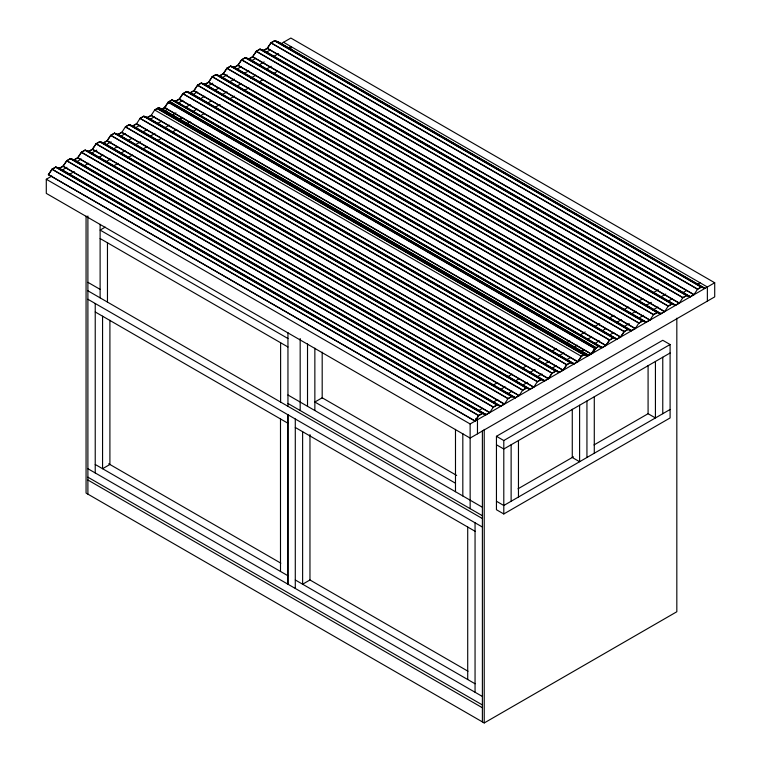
<?xml version="1.0" encoding="UTF-8"?>
<svg xmlns="http://www.w3.org/2000/svg" width="761" height="761" viewBox="0 0 761 761"><rect width="100%" height="100%" fill="white"/><g stroke="black" fill="none" stroke-linecap="round" stroke-linejoin="round"><path stroke-width="1.14" d="M48.4 174.792L52.062 169.323L55.734 167.211L59.406 168.438L486.06 414.764L482.388 413.537L478.717 415.649L475.054 421.118L48.4 174.611L52.062 169.142L55.734 167.03L59.406 168.257L486.06 414.583L489.723 412.472L63.068 166.136L59.406 168.257M63.068 166.136L66.74 160.676L70.412 158.554L74.074 159.791L500.728 406.117L504.4 403.996L77.746 157.67L74.074 159.791M59.406 168.438L63.068 166.317L66.74 160.856L70.412 158.735L74.074 159.972L500.728 406.298L497.066 405.061L70.412 158.735M77.746 157.67L81.417 152.2L85.08 150.079L88.752 151.315L515.406 397.642L519.078 395.52L92.423 149.194L88.752 151.315M74.074 159.972L77.746 157.85L81.417 152.381L85.08 150.259L511.734 396.595L515.406 397.822L88.752 151.496L86.003 150.573M92.423 149.194L96.086 143.724L99.758 141.613L103.429 142.84L530.084 389.166L533.746 387.054L107.092 140.728L103.429 142.84M88.752 151.496L92.423 149.375L96.086 143.905L99.758 141.793L103.429 143.02L530.084 389.347L526.412 388.12L99.758 141.793M107.092 140.728L110.764 135.258L114.435 133.137L118.098 134.374L544.752 380.7L548.424 378.578L552.096 373.109L555.758 370.997L559.43 372.224L563.102 370.103L566.764 364.643L570.436 362.521L574.108 363.748L577.77 361.637L581.442 356.167L585.114 354.046L588.776 355.282L162.122 108.956L158.459 107.72L154.787 109.841L151.116 115.491L147.453 117.603L143.781 116.376L140.11 118.488L566.764 364.823L570.436 362.702L574.108 363.929L147.453 117.603M103.429 143.02L107.092 140.909L110.764 135.439L114.435 133.318L118.098 134.554L544.752 380.88L541.09 379.644L114.435 133.318M118.098 134.554L121.77 132.433L125.441 126.783L129.104 124.661L132.775 125.898L559.43 372.224M132.775 126.079L559.43 372.405L555.758 371.178L552.096 373.29L125.441 126.963L129.104 124.842L132.775 126.079L136.447 123.957L140.11 118.307L143.781 116.195L147.453 117.422L574.108 363.748M168.238 102.069L164.566 107.539L591.221 353.865L594.893 348.405L598.565 346.284L602.227 347.511L605.899 345.399L609.571 339.929L613.233 337.808L616.905 339.045L620.576 336.923L624.239 331.454L627.911 329.342L631.582 330.569L635.245 328.448L208.59 82.121L204.928 84.243L201.256 83.006L197.584 85.127L193.922 90.597L190.25 92.718L186.578 91.482L182.916 93.603L179.244 99.073L175.572 101.184L171.91 99.957L168.238 102.069L594.893 348.405M186.578 91.662L613.233 337.989L616.905 339.225L190.25 92.899L186.578 91.662L182.916 93.784L179.244 99.253L175.572 101.365L171.91 100.138L168.238 102.25L164.566 107.72L591.221 354.046L594.893 348.586L598.565 346.464L602.227 347.691L176.6 101.964M168.238 103.372L169.465 101.365L596.12 347.691L592.448 353.161L587.559 355.986L583.887 354.75L157.232 108.423M190.25 92.899L193.922 90.778L197.584 85.308L201.256 83.187L627.911 329.523L631.582 330.75L204.928 84.423L202.169 83.501M208.59 82.121L212.262 76.652L215.934 74.54L219.596 75.767L646.251 322.093L649.923 319.981L223.268 73.655L219.596 75.767M204.928 84.423L208.59 82.302L212.262 76.832L215.934 74.721L219.596 75.948L646.251 322.274L642.588 321.047L215.934 74.721M223.268 73.655L226.94 68.186L230.602 66.064L234.274 67.301L660.928 313.627L664.6 311.506L237.946 65.18L234.274 67.301M219.596 75.948L223.268 73.836L226.94 68.366L230.602 66.245L234.274 67.482L660.928 313.808L657.257 312.571L230.602 66.245M237.946 65.18L241.608 59.71L245.28 57.598L248.952 58.825L675.606 305.151L679.269 303.03L252.614 56.704L248.952 58.825M234.274 67.482L237.946 65.36L241.608 59.891L245.28 57.779L248.952 59.006L675.606 305.332L671.934 304.105L245.28 57.779M252.614 56.704L256.286 51.244L259.958 49.123L263.62 50.35L690.275 296.676L693.946 294.564L267.292 48.238L263.62 50.35M248.952 59.006L252.614 56.885L256.286 51.425L259.958 49.303L263.62 50.53L690.275 296.857L686.612 295.629L259.958 49.303M267.292 48.238L270.964 42.768L274.626 40.647L278.298 41.884L704.952 288.39L701.281 287.154L274.626 40.828L270.964 42.949L267.292 48.419L263.62 50.53M475.054 421.118L478.717 415.468L482.388 413.356L486.06 414.583M500.728 406.117L497.066 404.881L493.394 407.002L489.723 412.652L63.068 166.317M515.406 397.642L511.734 396.414L508.072 398.526L504.4 404.177L77.746 157.85M530.084 389.166L526.412 387.939L522.74 390.06L519.078 395.701L92.423 149.375M544.752 380.7L541.09 379.463L537.418 381.584L533.746 387.235L107.092 140.909M552.096 373.29L548.424 378.759L121.77 132.433M566.764 364.823L563.102 370.284L136.447 123.957M592.448 353.342L596.12 347.872L169.465 101.546M613.233 337.989L609.571 340.11L605.899 345.58L179.244 99.253M627.911 329.523L624.239 331.634L620.576 337.104L193.922 90.778M646.251 322.093L642.588 320.866L638.917 322.987L635.245 328.628L208.59 82.302M660.928 313.627L657.257 312.39L653.594 314.512L649.923 320.162L223.268 73.836M675.606 305.151L671.934 303.924L668.263 306.036L664.6 311.687L237.946 65.36M690.275 296.676L686.612 295.449L682.94 297.57L679.269 303.211L252.614 56.885M704.952 288.21L701.281 286.973L697.618 289.094L693.946 294.745L267.292 48.419M158.459 107.9L154.787 110.022L581.442 356.348L585.114 354.226L588.776 355.463L162.122 109.137L158.459 107.9L585.114 354.226M118.098 134.374L121.77 132.252L548.424 378.578M132.775 125.898L136.447 123.777L563.102 370.103M147.453 117.422L151.116 115.311L577.77 361.637M161.817 109.127L165.793 106.835M161.817 109.308L165.793 107.016M281.475 43.472L290.864 38.05L714.712 282.759L714.712 296.876L470.136 438.079L46.288 193.38L46.288 179.254L51.796 176.076M61.841 170.274L66.968 167.315M76.205 161.979L81.341 159.02M91.605 153.094L96.733 150.136M105.969 144.799L111.106 141.831M120.343 136.504L125.47 133.536M134.707 128.209L139.843 125.242M150.107 119.315L154.207 116.947M164.471 111.02L167.553 109.242M177.817 103.315L182.944 100.357M192.181 95.02L197.318 92.062M207.582 86.136L212.709 83.168M221.946 77.841L227.082 74.873M236.319 69.546L241.446 66.578M251.71 60.652L255.82 58.283M266.084 52.357L270.184 49.988M69.175 174.516L74.302 171.548M83.31 166.355L88.676 163.254M98.94 157.327L103.049 154.959M113.303 149.032L117.413 146.664M128.704 140.148L131.786 138.369M143.068 131.853L147.177 129.484M157.441 123.558L161.541 121.18M171.805 115.263L175.915 112.885M185.151 107.558L190.288 104.59M199.525 99.263L204.652 96.295M214.916 90.369L219.025 88M229.289 82.074L234.417 79.115M244.681 73.189L248.79 70.821M259.044 64.894L264.181 61.926M273.418 56.599L278.545 53.631M287.791 48.304L290.864 46.526L290.864 50.055M105.522 161.998L110.668 159.03M120.97 153.085L125.089 150.707M135.382 144.761L140.528 141.793M149.793 136.438L154.94 133.47M165.232 127.525L169.351 125.146M179.653 119.201L182.735 117.422M193.028 111.477L197.147 109.099M207.449 103.154L211.568 100.775M221.86 94.84L227.006 91.862M236.271 86.516L241.418 83.539M250.683 78.193L255.829 75.225M266.131 69.28L271.277 66.302M112.961 166.298L118.117 163.32M127.382 157.974L132.528 155.006M142.821 149.061L146.94 146.683M157.232 140.737L161.351 138.359M172.671 131.824L176.79 129.446M187.035 123.548L190.174 121.712M200.476 115.777L204.585 113.399M214.887 107.453L220.034 104.476M229.299 99.13L234.445 96.162M243.71 90.806L248.857 87.838M259.149 81.893L263.268 79.515M273.57 73.57L277.689 71.192M105.218 227.13L100.119 230.079L287.953 338.521M492.576 385.466L497.732 382.488M506.997 377.142L512.143 374.174M522.436 368.229L526.555 365.851M536.847 359.905L540.966 357.527M552.296 350.992L556.415 348.614M566.641 342.707L569.789 340.89M580.091 334.945L585.238 331.967M594.503 326.621L599.649 323.653M608.914 318.298L614.06 315.33M623.326 309.974L628.472 307.006M638.774 301.061L642.883 298.683M653.185 292.738L658.332 289.77M500.025 389.756L505.171 386.788M515.463 380.842L519.582 378.464M529.875 372.519L535.021 369.551M544.286 364.205L549.432 361.228M558.698 355.882L563.853 352.904M573.119 347.558L577.238 345.18M587.53 339.235L591.649 336.857M601.941 330.921L606.06 328.543M616.353 322.597L621.499 319.62M631.801 313.684L635.911 311.306M646.213 305.361L651.359 302.383M660.624 297.037L665.77 294.069M478.346 410.75L482.455 408.372M492.709 402.455L497.846 399.487M508.11 393.561L512.21 391.192M522.474 385.266L527.611 382.307M536.847 376.971L541.975 374.012M551.211 368.676L556.348 365.708M566.612 359.791L570.712 357.413M580.976 351.487L584.058 349.718M594.322 343.791L599.459 340.823M608.695 335.496L613.823 332.528M624.087 326.602L629.214 323.644M638.45 318.307L643.587 315.349M652.824 310.012L657.951 307.054M668.215 301.128L672.324 298.75M682.588 292.833L686.698 290.455M696.952 284.528L700.034 282.759M497.066 405.061L493.394 407.183L66.74 160.856M511.734 396.595L508.072 398.707L81.417 152.381M526.412 388.12L522.74 390.241L96.086 143.905M541.09 379.644L537.418 381.765L110.764 135.439M642.588 321.047L638.917 323.168L212.262 76.832M657.257 312.571L653.594 314.693L226.94 68.366M671.934 304.105L668.263 306.217L241.608 59.891M686.612 295.629L682.94 297.751L256.286 51.425M701.281 287.154L697.618 289.275L270.964 42.949M46.288 179.254L470.136 423.963L714.712 282.759M496.448 436.3L662.764 340.281L670.099 344.514L670.099 417.941L503.792 513.96L496.448 509.727L496.448 436.3L503.792 440.533L670.099 344.514M670.099 352.99L503.792 449.009L496.448 444.776M518.013 488.809L573.452 456.8M593.98 444.947L648.391 413.537M670.099 409.475L503.792 505.494L496.448 501.252M86.06 216.143L86.06 493.071L484.224 722.95L676.824 611.749L676.824 318.184M274.626 40.828L278.298 41.884M283.53 42.283L707.369 286.992L707.369 301.109M279.325 42.654L704.952 288.39M274.626 40.647L701.281 286.973M270.964 42.768L697.618 289.094M259.958 49.123L686.612 295.449M256.286 51.244L682.94 297.57M245.28 57.598L671.934 303.924M241.608 59.71L668.263 306.036M230.602 66.064L657.257 312.39M226.94 68.186L653.594 314.512M215.934 74.54L642.588 320.866M212.262 76.652L638.917 322.987M204.928 84.243L631.582 330.569M201.256 83.006L627.911 329.342M197.584 85.127L624.239 331.454M197.584 85.308L624.239 331.634M193.922 90.597L620.576 336.923M190.25 92.718L616.905 339.045M186.578 91.482L613.233 337.808M182.916 93.603L609.571 339.929M182.916 93.784L609.571 340.11M179.244 99.073L605.899 345.399M175.572 101.184L602.227 347.511M168.238 102.25L594.893 348.586M158.459 107.72L585.114 354.046M584.477 354.207L587.559 355.986M585.504 354.978L587.559 356.167L583.887 354.93L157.232 108.604M151.116 115.491L577.77 361.817L581.442 356.167M143.781 116.195L570.436 362.521M143.781 116.376L570.436 362.702M140.11 118.307L566.764 364.643M129.104 124.661L555.758 370.997M129.104 124.842L555.758 371.178M125.441 126.783L552.096 373.109M114.435 133.137L541.09 379.463M110.764 135.258L537.418 381.584M99.758 141.613L526.412 387.939M96.086 143.724L522.74 390.06M85.08 150.079L511.734 396.414M81.417 152.2L508.072 398.526M70.412 158.554L497.066 404.881M66.74 160.676L493.394 407.002M55.734 167.03L482.388 413.356M55.734 167.211L482.388 413.537M52.062 169.142L478.717 415.468M52.062 169.323L478.717 415.649M475.635 418.664L477.47 419.72L477.47 433.846M48.4 174.611L475.054 420.938M100.119 238.545L287.953 346.987M456.667 475.425L322.188 397.794L314.854 402.027L455.487 483.216M287.953 394.997L482.388 507.254M87.896 282.321L100.119 289.38M287.953 403.473L482.388 515.73M87.896 290.797L482.388 518.555M87.896 299.263L482.388 527.031M95.23 311.972L287.829 423.173M295.287 427.473L475.054 531.264M108.718 463.791L280.828 563.159M309.813 579.892L468.005 671.231M95.23 464.476L287.829 575.677M295.287 579.977L475.054 683.768M87.896 468.709L482.388 696.477M87.896 477.185L482.388 704.943M87.896 480.01L482.388 707.768M662.764 357.223L662.764 413.708M655.43 361.465L655.43 417.941L648.087 413.708L648.087 365.461M594.284 396.766L594.284 453.242M586.94 400.999L586.94 457.485M579.606 405.233L579.606 461.718L572.272 457.485L572.272 409.237M518.46 440.533L518.46 497.019M511.126 444.776L511.126 501.252M503.792 440.533L503.792 513.96M484.224 429.385L484.224 722.95M482.388 430.697L482.388 721.894M475.054 522.788L475.054 692.234M470.136 423.963L470.155 508.671M467.711 527.031L467.711 679.525M462.821 433.599L462.821 495.963M455.487 429.356L455.487 491.72M322.188 352.162L322.188 398.06M314.854 348.167L314.854 410.531M309.965 434.569L309.965 579.977L302.621 584.22L302.621 431.715M307.52 343.934L307.52 406.298M300.176 338.512L300.176 410.531M295.287 419.007L295.287 588.453M287.953 332.633L287.953 406.298M287.953 414.764L287.953 584.22M287.829 414.697L287.829 584.153M280.609 342.754L280.609 402.055M280.495 418.94L280.495 571.444M109.907 320.248L109.907 464.476L102.564 468.709L102.564 316.215M107.463 242.788L107.463 302.088M100.119 224.314L100.119 297.855M95.23 303.506L95.23 472.952M87.896 216.01L87.896 494.127M598.565 346.284L171.91 99.957L598.565 346.284"/></g></svg>
